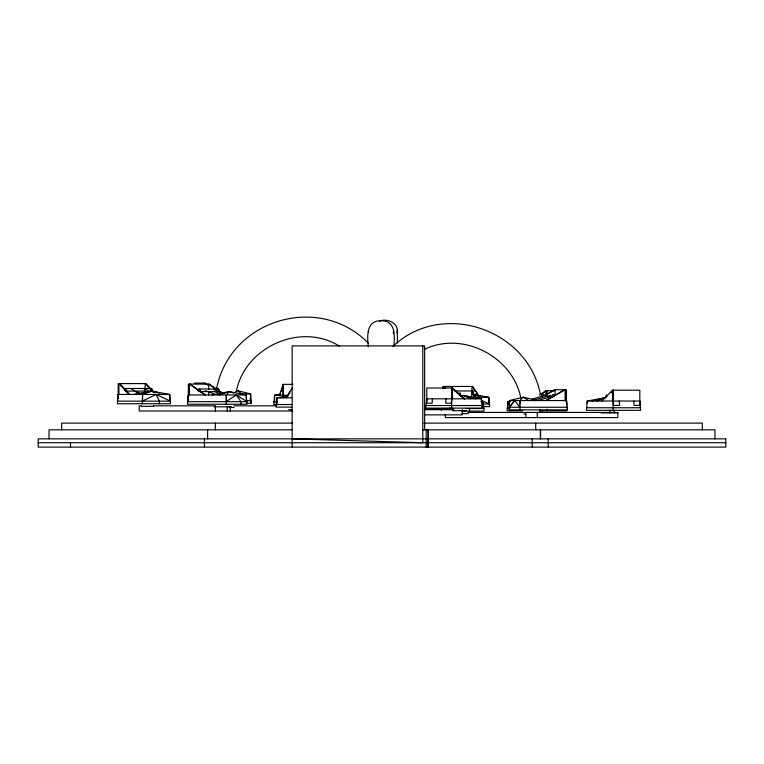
<?xml version="1.0" encoding="UTF-8"?>
<svg xmlns="http://www.w3.org/2000/svg" width="764" height="764" viewBox="0 0 764 764"><rect width="100%" height="100%" fill="white"/><g stroke="black" fill="none" stroke-linecap="round" stroke-linejoin="round"><path stroke-width="1.15" d="M519.95 409.848L519.95 400.546L523.321 397.194L537.35 400.546M226.239 404.252L226.335 394.959L229.267 391.598L246.247 394.959L246.982 404.252L187.447 404.252L188.336 394.959L246.247 394.959L246.247 401.673M142.276 403.736L142.562 394.444L151.616 391.082L169.723 394.444L170.563 403.736L117.398 403.736L118.191 394.444L169.723 394.444L169.723 401.157M117.952 398.798L118.191 394.444M426.78 398.827L425.691 408.129L482.084 408.129L481.521 398.827L426.78 398.827L426.484 403.191L432.137 403.191L432.434 398.827M445.985 398.827L445.689 403.191L451.343 403.191L451.629 398.827L451.572 408.129M187.954 399.314L188.336 394.959M474.387 396.831L474.654 395.876L474.845 398.082M283.129 397.452L283.349 384.368M522.49 410.851L507.181 410.851L507.888 401.558L510.123 401.11M291.705 404.538L273.779 404.509L274.62 395.217L280.292 394.1M587.229 403.277L587.229 401.043L639.821 401.043L640.633 410.335L586.399 410.335L587.229 401.043L605.327 397.681L596.98 401.043M368.372 346.684C367.035 336.198 366.376 320.278 381.026 320.756C395.666 320.278 395.017 336.198 393.68 346.684M393.24 333.257L393.68 330.688M396.936 332.741C399.515 323.277 386.928 317.767 379.402 321.243M534.208 399.964L550.672 395.313M281.544 389.449L281.496 391.483M464.311 399.018L464.178 398.225L463.337 398.474M279.538 395.217L283.091 384.368L292.813 384.368M216.861 387.424C231.091 318.951 319.724 293.128 368.458 343.322M236.286 391.665C244.719 346.942 301.064 321.72 339.617 346.293M476.497 393.775L476.65 392.018L476.067 391.54M286.175 397.824L292.24 387.959M217.043 394.606L217.855 394.596M509.55 407.26L514.764 400.546L519.95 407.26M514.764 400.546L509.149 407.26L509.149 409.848L567.442 409.848L566.468 400.546L509.578 400.546L509.149 407.26L567.442 407.26M601.927 401.043L612.527 390.194L639.821 390.194L639.821 404.395M610.961 392.696L613.406 390.194M393.011 346.35C441.602 300.099 527.399 328.606 540.339 394.023M131.819 389.296L141.015 393.832L140.375 393.832M235.579 391.932L237.327 390.585L250.592 393.947L251.012 403.239M539.394 395.179L545.974 390.71L554.845 390.71M540.96 394.539L544.722 391.989M226.239 401.673L236.286 394.959L246.982 401.673L187.447 401.673M544.761 395.408L554.731 389.707L566.468 389.707L566.468 403.908M545.104 395.408L555.075 389.707L555.075 395.122M545.83 400.546L564.758 389.707M546.174 400.546L565.102 389.707L565.102 400.546M424.688 349.253C463.041 330.812 512.816 356.673 520.895 398.264M142.276 401.157L156.142 394.444L170.563 401.157L117.398 401.157M219.325 394.959L229.267 391.598L233.698 393.088M531.677 399.228L545.591 395.198M537.99 400.451L550.834 396.736M283.072 397.824L287.312 396.602M461.351 396.086L463.614 395.475L481.521 398.827L481.521 403.306M592.033 401.043L605.327 397.681M138.074 394.444L151.616 391.082L159.561 393.04M277.886 395.217L280.178 394.654M279.958 397.824L287.913 396.01M276.224 395.217L279.528 394.491M213.576 389.506L223.709 392.992M212.115 394.959L229.267 391.598M288.057 395.723L276.94 397.824L276.091 407.116L291.705 407.116M460.214 396.105L463.614 395.475L476.01 398.827M133.452 394.444L151.616 391.082L154.614 392.199M523.932 414.098L525.498 413.926M537.369 412.646L542.287 412.121M194.266 383.098L204.838 383.098L207.865 384.817M464.674 398.827L452.508 387.988L426.78 387.988L426.78 402.189M125.258 388.504L151.52 388.504M199.165 389.019A1.289 0.993 -90 0 1 200.025 390.958A1.289 0.993 -90 0 1 198.296 390.958A1.289 0.993 -90 0 1 199.165 389.019L218.418 389.019M454.819 390.967L472.725 390.967L475.762 398.56M126.404 391.082L134.397 391.082M136.68 391.082L145.809 391.082M200.292 391.598L217.282 391.598M288.009 395.217L274.62 395.217L274.62 401.931M475.189 397.309L488.798 397.309L489.648 406.601L482.953 406.601M547.578 397.194L550.93 397.194M291.733 397.824L276.94 397.824L276.94 404.538M246.314 400.661L251.308 400.661L251.308 403.239L246.314 403.239M509.96 401.558L507.888 401.558L507.888 404.91M273.779 401.931L277.122 401.931M483.039 404.022L489.648 404.022L481.33 400.441M425.691 405.541L482.084 405.541M141.588 405.827L139.22 405.827L139.22 410.994L292.746 410.994M153.411 405.827L214.885 405.827M233.851 405.827L276.539 405.827M141.598 406.314L153.65 406.314M214.197 406.83L231.158 406.83M586.399 407.756L640.633 407.756M507.181 408.272L509.531 408.272M449.986 408.53L441.267 408.53L441.267 410.249M466.088 408.53L483.927 408.53L483.927 411.108L461.446 411.108M424.631 409.189L442.404 409.189M288.744 409.695L292.373 409.695M424.373 409.695L454.026 409.695M466.241 410.707L452.66 410.707L452.66 408.129M541.743 410.851L566.945 410.851L566.945 409.132M467.845 412.426L617.828 412.426L617.828 417.593L445.336 417.593L445.336 414.489M601.115 412.923L618.152 412.923M461.867 413.696L468.361 413.696M424.373 414.862L462.325 414.862L462.325 409.695M292.602 423.103L61.645 423.103L61.645 429.817M423.896 423.103L702.355 423.103L702.355 429.817M291.877 429.817L49.03 429.817L49.03 438.851M422.798 429.817L714.97 429.817L714.97 438.851M38.2 442.728L291.867 442.728M292.163 442.728L725.8 442.728M292.163 438.851L422.798 442.728L422.798 345.891M234.109 407.604L229.219 407.107M150.04 391.655L145.189 388.991L144.186 390.213M473.231 394.367L488.798 397.309L488.798 404.022M480.785 401.367L483.087 401.816L483.927 408.53L481.788 407.632M473.279 394.472L480.098 396.019M474.186 394.864L478.426 396.086M534.342 399.715L534.895 400.756M214.34 391.502L219.803 393.441M205.354 390.7L214.101 393.794M463.614 395.475L470.337 398.827M135.008 391.34L136.88 392.371M204.532 383.098L207.569 384.817M528.526 400.546L523.321 397.194L509.578 400.546L509.55 409.848M217.091 389.535L209.365 384.111L188.336 384.111L188.336 400.546M219.029 390.891L221.923 392.925M216.432 389.535L208.706 384.111L208.706 389.535M218.37 390.891L220.299 392.247M190.102 384.111L205.564 394.959M204.905 394.959L189.443 384.111L189.443 394.959M237.327 390.585L241.911 393.947L250.592 393.947L250.592 400.661M451.686 387.988L458.639 394.186M460.377 395.733L462.115 397.28M153.698 391.942L146.077 383.595L118.191 383.595L118.191 397.796M152.8 391.942L145.17 383.595L145.17 389.019M119.805 383.595L129.718 394.444M128.82 394.444L118.907 383.595L118.907 394.444M249.981 398.98L251.308 400.661M236.286 394.959L241.013 401.673L241.013 404.252M478.952 396.325L472.897 386.46L442.939 386.46L442.939 388.628M474.95 391.397L471.923 386.46L471.923 391.884M476.163 393.364L477.376 395.332M444.4 386.46L445.613 388.437M444.638 388.437L443.426 386.46L443.426 388.628M156.142 394.444L159.409 401.157L159.409 403.736M473.89 396.392L471.713 390.967L471.713 396.392M289.155 394.081L289.461 391.884L289.881 393.173M368.372 330.688L368.659 332.397M566.468 400.546L566.926 404.91M639.821 401.043L640.079 405.407L634.044 405.407L633.786 401.043M619.327 401.043L619.585 405.407L613.559 405.407L613.301 401.043L613.014 410.335M614.18 410.335L614.18 412.923M613.301 390.194L613.301 405.512M612.527 390.194L612.527 401.043M609.968 409.972L609.968 412.923M566.057 390.71L566.057 401.558M548.218 438.851L548.218 447.112M547.234 409.132L547.234 410.851M547.119 390.71L547.119 395.055M545.974 390.71L545.974 395.055M540.587 429.817L540.587 438.851M540.329 409.485L540.329 412.426M540.339 429.817L540.339 438.851M539.967 409.848L539.967 412.426M537.264 412.426L537.264 417.593M535.717 423.103L535.717 429.817M532.212 438.851L532.212 447.112M525.899 412.426L525.899 417.593M519.95 400.546L519.95 403.908M483.087 401.816L483.087 408.53M472.725 390.967L472.725 393.135M469.573 408.53L469.573 411.108M452.508 387.988L452.508 398.827M451.629 387.988L451.629 403.306M449.948 407.766L449.948 409.724M428.327 429.817L428.327 438.851M428.212 438.851L428.212 447.112M427.993 429.817L427.993 447.112M426.15 429.817L426.15 447.112M424.631 429.817L424.631 345.891L292.163 345.891L292.163 447.112M397.366 330.172L397.366 342.931M283.091 384.368L283.091 395.217M230.317 406.859L230.317 410.994M227.252 406.859L227.252 410.994M226.335 394.959L226.335 401.673M215.381 405.827L215.381 410.994M215.362 423.103L215.362 429.817M208.706 392.791L208.706 394.959M207.617 429.817L207.617 438.851M204.418 438.851L204.418 447.112M145.17 391.187L145.17 393.355M142.562 394.444L142.562 401.157M70.508 442.728L70.508 447.112M215.381 389.296A1.289 1.232 -90 0 1 217.482 388.389M124.637 390.127A1.289 0.64 -90 0 1 125.038 388.58A1.289 0.64 -90 0 1 125.84 389.248A1.289 0.64 -90 0 1 125.573 390.91M150.966 389.143A1.289 0.64 90 0 1 152.074 389.143A1.289 0.64 90 0 1 151.52 391.082M217.921 389.191A1.289 0.993 -90 0 1 219.278 389.659A1.289 0.993 -90 0 1 218.915 391.426M606.301 397.509A1.289 0.678 -90 0 1 606.224 395.37A1.289 0.678 -90 0 1 607.294 396.058M542.068 396.545A1.289 1.222 -90 0 1 542.516 394.778A1.289 1.222 -90 0 1 544.178 395.255M552.84 397.146A1.289 1.222 -90 0 1 552.057 395.351A1.289 1.222 -90 0 1 553.852 394.845A1.289 1.222 -90 0 1 554.015 396.812M725.8 438.851L38.2 438.851L38.2 447.112L725.8 447.112L725.8 438.851M460.367 395.093A1.289 0.783 -90 0 0 460.014 392.935A1.289 0.783 -90 0 0 459.059 394.52A1.289 0.783 -90 0 0 460.367 395.093"/></g></svg>
